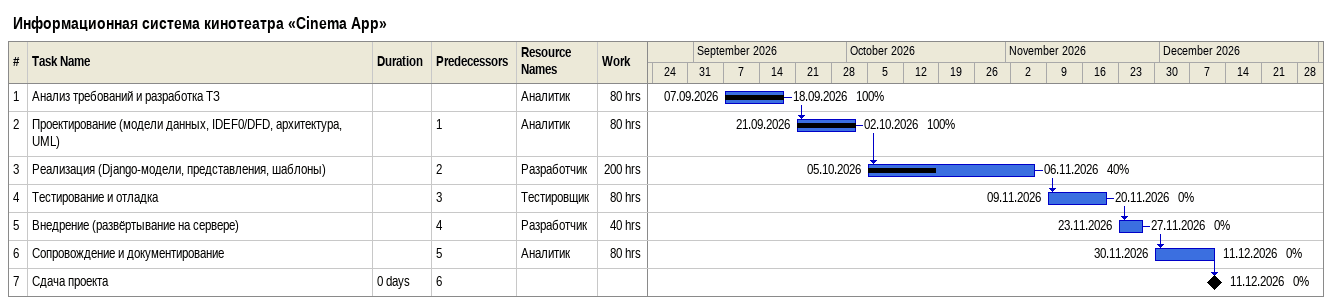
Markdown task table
Информационная система кинотеатра «Cinema App»

| ID | Task | Duration | Start | Finish | Predecessors | Resources | % complete | Work (h) |
|---|---|---|---|---|---|---|---|---|
| 1 | Анализ требований и разработка ТЗ |  | 2026-09-07 | 2026-09-18 |  | Аналитик | 100 | 80 |
| 2 | Проектирование (модели данных, IDEF0/DFD, архитектура, UML) |  | 2026-09-21 | 2026-10-02 | 1 | Аналитик | 100 | 80 |
| 3 | Реализация (Django-модели, представления, шаблоны) |  | 2026-10-05 | 2026-11-06 | 2 | Разработчик | 40 | 200 |
| 4 | Тестирование и отладка |  | 2026-11-09 | 2026-11-20 | 3 | Тестировщик | 0 | 80 |
| 5 | Внедрение (развёртывание на сервере) |  | 2026-11-23 | 2026-11-27 | 4 | Разработчик | 0 | 40 |
| 6 | Сопровождение и документирование |  | 2026-11-30 | 2026-12-11 | 5 | Аналитик | 0 | 80 |
| 7 | Сдача проекта | 0d | 2026-12-11 | 2026-12-11 | 6 |  | 0 |  |
